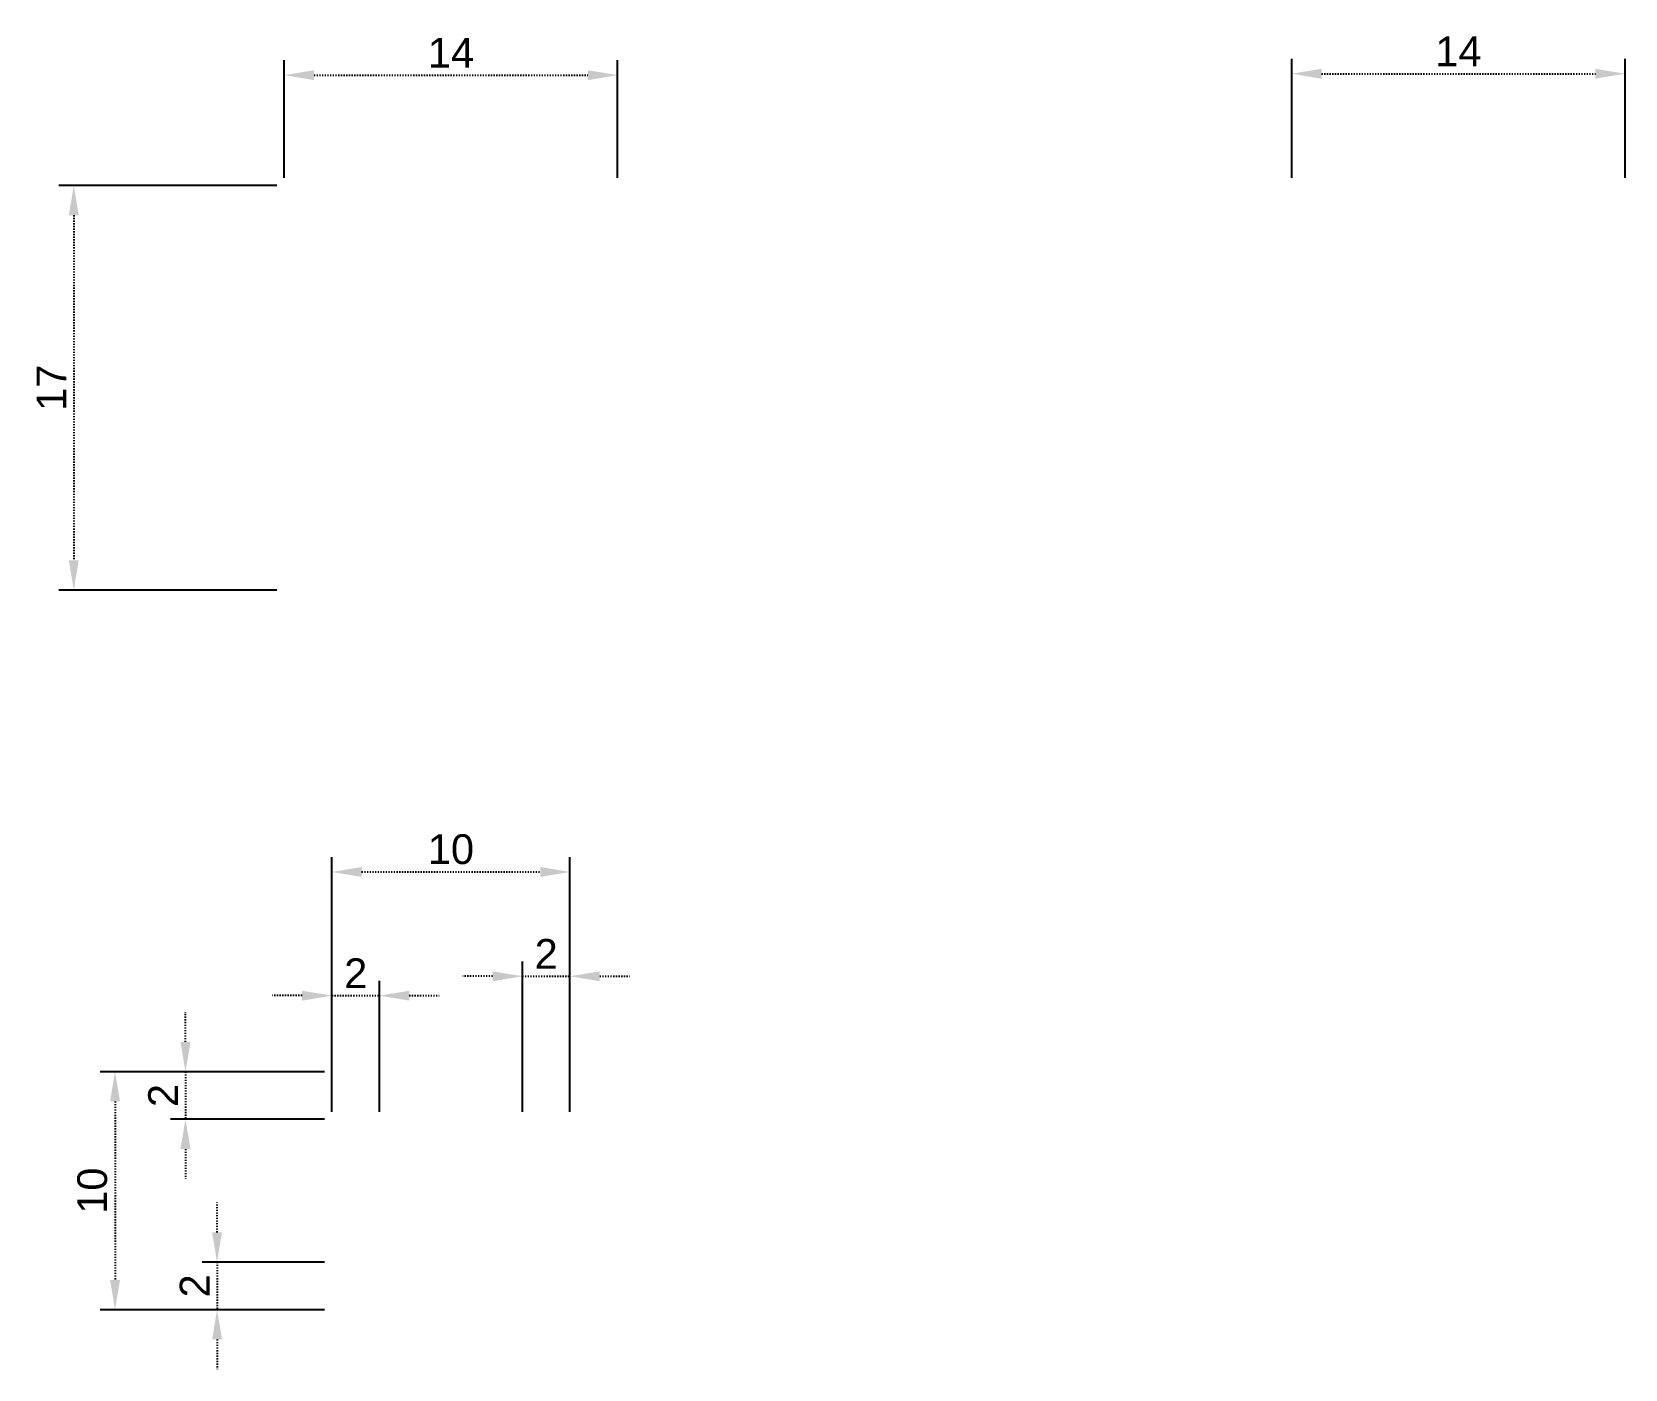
# Paper-space layout '布局1' of a CAD drawing. Header units: millimetres. Extents: x 18 to 152, y 60 to 173.
import ezdxf

# ---------------------------------------------------------------- set-up
doc = ezdxf.new("R2010")
doc.units = ezdxf.units.MM
doc.linetypes.add('ACAD_DYNDIM_LINETYPE', pattern=[0.125, 0, -0.125])
doc.styles.get("Standard").update_dxf_attribs({"font": 'arial.ttf'})
doc.dimstyles.new('ISO-25', dxfattribs={"dimtxt": 2.5, "dimasz": 2.5, "dimexe": 1.25, "dimexo": 0.625, "dimtad": 1, "dimtxsty": 'Standard', "dimcen": 2.5, "dimclrd": 1, "dimclre": 1, "dimclrt": 1, "dimadec": 0, "dimazin": 0, "dimtfac": 1, "dimtmove": 0, "dimatfit": 3, "dimfxl": 1, "dimarcsym": 0})

# ---------------------------------------------------------------- blocks, each defined once
blk = doc.blocks.new('*D11')
at = {"color": 1, "lineweight": -2, "transparency": 16777216}
for p, q in [((39.45, 160.48), (39.45, 170.37)), ((67.45, 160.48), (67.45, 170.37))]:
    blk.add_line(p, q, dxfattribs=at)
at = {"color": 1, "linetype": 'ACAD_DYNDIM_LINETYPE', "lineweight": -2, "transparency": 16777216}
blk.add_line((41.95, 169.12), (64.95, 169.12), dxfattribs=at)
at = {"color": 1, "transparency": 16777216}
for points in [[(41.95, 169.53), (41.95, 168.7), (39.45, 169.12)], [(64.95, 169.53), (64.95, 168.7), (67.45, 169.12)]]:
    blk.add_solid(points, dxfattribs=at)
at = {"layer": 'Defpoints', "color": 0, "transparency": 16777216}
for p in [(67.45, 169.12), (39.45, 159.85), (67.45, 159.85)]:
    blk.add_point(p, dxfattribs=at)
at = {"color": 1, "transparency": 16777216, "insert": (53.45, 171), "char_height": 2.5, "attachment_point": 5}
blk.add_mtext('14', dxfattribs=at)
blk = doc.blocks.new('*D12')
at = {"color": 1, "lineweight": -2, "transparency": 16777216}
for p, q in [((38.82, 159.85), (20.52, 159.85)), ((38.82, 125.85), (20.52, 125.85))]:
    blk.add_line(p, q, dxfattribs=at)
at = {"color": 1, "linetype": 'ACAD_DYNDIM_LINETYPE', "lineweight": -2, "transparency": 16777216}
blk.add_line((21.77, 157.35), (21.77, 128.35), dxfattribs=at)
at = {"color": 1, "transparency": 16777216}
for points in [[(21.35, 157.35), (22.18, 157.35), (21.77, 159.85)], [(21.35, 128.35), (22.18, 128.35), (21.77, 125.85)]]:
    blk.add_solid(points, dxfattribs=at)
at = {"layer": 'Defpoints', "color": 0, "transparency": 16777216}
for p in [(39.45, 159.85), (21.77, 125.85), (39.45, 125.85)]:
    blk.add_point(p, dxfattribs=at)
at = {"color": 1, "transparency": 16777216, "insert": (19.89, 142.85), "char_height": 2.5, "attachment_point": 5, "rotation": 90}
blk.add_mtext('17', dxfattribs=at)
blk = doc.blocks.new('*D13')
at = {"color": 1, "lineweight": -2, "transparency": 16777216}
for p, q in [((124.08, 160.48), (124.08, 170.49)), ((152.08, 160.48), (152.08, 170.49))]:
    blk.add_line(p, q, dxfattribs=at)
at = {"color": 1, "linetype": 'ACAD_DYNDIM_LINETYPE', "lineweight": -2, "transparency": 16777216}
blk.add_line((126.58, 169.24), (149.58, 169.24), dxfattribs=at)
at = {"color": 1, "transparency": 16777216}
for points in [[(126.58, 169.65), (126.58, 168.82), (124.08, 169.24)], [(149.58, 169.65), (149.58, 168.82), (152.08, 169.24)]]:
    blk.add_solid(points, dxfattribs=at)
at = {"layer": 'Defpoints', "color": 0, "transparency": 16777216}
for p in [(152.08, 169.24), (124.08, 159.85), (152.08, 159.85)]:
    blk.add_point(p, dxfattribs=at)
at = {"color": 1, "transparency": 16777216, "insert": (138.08, 171.12), "char_height": 2.5, "attachment_point": 5}
blk.add_mtext('14', dxfattribs=at)
blk = doc.blocks.new('*D14')
at = {"color": 1, "lineweight": -2, "transparency": 16777216}
for p, q in [((43.45, 86.01), (43.45, 103.41)), ((63.45, 86.01), (63.45, 103.41))]:
    blk.add_line(p, q, dxfattribs=at)
at = {"color": 1, "linetype": 'ACAD_DYNDIM_LINETYPE', "lineweight": -2, "transparency": 16777216}
blk.add_line((45.95, 102.16), (60.95, 102.16), dxfattribs=at)
at = {"color": 1, "transparency": 16777216}
for points in [[(45.95, 102.58), (45.95, 101.75), (43.45, 102.16)], [(60.95, 102.58), (60.95, 101.75), (63.45, 102.16)]]:
    blk.add_solid(points, dxfattribs=at)
at = {"layer": 'Defpoints', "color": 0, "transparency": 16777216}
for p in [(63.45, 102.16), (43.45, 85.38), (63.45, 85.38)]:
    blk.add_point(p, dxfattribs=at)
at = {"color": 1, "transparency": 16777216, "insert": (53.45, 104.06), "char_height": 2.5, "attachment_point": 5}
blk.add_mtext('10', dxfattribs=at)
blk = doc.blocks.new('*D15')
at = {"color": 1, "lineweight": -2, "transparency": 16777216}
for p, q in [((42.82, 85.38), (23.98, 85.38)), ((42.82, 65.38), (23.98, 65.38))]:
    blk.add_line(p, q, dxfattribs=at)
at = {"color": 1, "linetype": 'ACAD_DYNDIM_LINETYPE', "lineweight": -2, "transparency": 16777216}
blk.add_line((25.23, 82.88), (25.23, 67.88), dxfattribs=at)
at = {"color": 1, "transparency": 16777216}
for points in [[(24.82, 82.88), (25.65, 82.88), (25.23, 85.38)], [(24.82, 67.88), (25.65, 67.88), (25.23, 65.38)]]:
    blk.add_solid(points, dxfattribs=at)
at = {"layer": 'Defpoints', "color": 0, "transparency": 16777216}
for p in [(43.45, 85.38), (25.23, 65.38), (43.45, 65.38)]:
    blk.add_point(p, dxfattribs=at)
at = {"color": 1, "transparency": 16777216, "insert": (23.33, 75.38), "char_height": 2.5, "attachment_point": 5, "rotation": 90}
blk.add_mtext('10', dxfattribs=at)
blk = doc.blocks.new('*D16')
at = {"color": 1, "linetype": 'ACAD_DYNDIM_LINETYPE', "lineweight": -2, "transparency": 16777216}
for p, q in [((33.8, 71.88), (33.8, 74.38)), ((33.8, 69.38), (33.8, 65.38)), ((33.8, 62.88), (33.8, 60.38))]:
    blk.add_line(p, q, dxfattribs=at)
at = {"color": 1, "lineweight": -2, "transparency": 16777216}
for p, q in [((42.82, 69.38), (32.55, 69.38)), ((42.82, 65.38), (32.55, 65.38))]:
    blk.add_line(p, q, dxfattribs=at)
at = {"color": 1, "transparency": 16777216}
for points in [[(33.39, 71.88), (34.22, 71.88), (33.8, 69.38)], [(33.39, 62.88), (34.22, 62.88), (33.8, 65.38)]]:
    blk.add_solid(points, dxfattribs=at)
at = {"layer": 'Defpoints', "color": 0, "transparency": 16777216}
for p in [(43.45, 69.38), (33.8, 65.38), (43.45, 65.38)]:
    blk.add_point(p, dxfattribs=at)
at = {"color": 1, "transparency": 16777216, "insert": (31.92, 67.38), "char_height": 2.5, "attachment_point": 5, "rotation": 90}
blk.add_mtext('2', dxfattribs=at)
blk = doc.blocks.new('*D17')
at = {"color": 1, "linetype": 'ACAD_DYNDIM_LINETYPE', "lineweight": -2, "transparency": 16777216}
for p, q in [((31.15, 87.88), (31.15, 90.38)), ((31.15, 85.38), (31.15, 81.38)), ((31.15, 78.88), (31.15, 76.38))]:
    blk.add_line(p, q, dxfattribs=at)
at = {"color": 1, "lineweight": -2, "transparency": 16777216}
for p, q in [((42.82, 85.38), (29.9, 85.38)), ((42.82, 81.38), (29.9, 81.38))]:
    blk.add_line(p, q, dxfattribs=at)
at = {"color": 1, "transparency": 16777216}
for points in [[(30.73, 87.88), (31.57, 87.88), (31.15, 85.38)], [(30.73, 78.88), (31.57, 78.88), (31.15, 81.38)]]:
    blk.add_solid(points, dxfattribs=at)
at = {"layer": 'Defpoints', "color": 0, "transparency": 16777216}
for p in [(43.45, 85.38), (31.15, 81.38), (43.45, 81.38)]:
    blk.add_point(p, dxfattribs=at)
at = {"color": 1, "transparency": 16777216, "insert": (29.27, 83.38), "char_height": 2.5, "attachment_point": 5, "rotation": 90}
blk.add_mtext('2', dxfattribs=at)
blk = doc.blocks.new('*D18')
at = {"color": 1, "lineweight": -2, "transparency": 16777216}
for p, q in [((43.45, 82.01), (43.45, 93.02)), ((47.45, 82.01), (47.45, 93.02))]:
    blk.add_line(p, q, dxfattribs=at)
at = {"color": 1, "linetype": 'ACAD_DYNDIM_LINETYPE', "lineweight": -2, "transparency": 16777216}
for p, q in [((40.95, 91.77), (38.45, 91.77)), ((43.45, 91.77), (47.45, 91.77)), ((49.95, 91.77), (52.45, 91.77))]:
    blk.add_line(p, q, dxfattribs=at)
at = {"color": 1, "transparency": 16777216}
for points in [[(40.95, 92.18), (40.95, 91.35), (43.45, 91.77)], [(49.95, 92.18), (49.95, 91.35), (47.45, 91.77)]]:
    blk.add_solid(points, dxfattribs=at)
at = {"layer": 'Defpoints', "color": 0, "transparency": 16777216}
for p in [(47.45, 91.77), (43.45, 81.38), (47.45, 81.38)]:
    blk.add_point(p, dxfattribs=at)
at = {"color": 1, "transparency": 16777216, "insert": (45.45, 93.65), "char_height": 2.5, "attachment_point": 5}
blk.add_mtext('2', dxfattribs=at)
blk = doc.blocks.new('*D19')
at = {"color": 1, "lineweight": -2, "transparency": 16777216}
for p, q in [((59.45, 82.01), (59.45, 94.65)), ((63.45, 82.01), (63.45, 94.65))]:
    blk.add_line(p, q, dxfattribs=at)
at = {"color": 1, "linetype": 'ACAD_DYNDIM_LINETYPE', "lineweight": -2, "transparency": 16777216}
for p, q in [((56.95, 93.4), (54.45, 93.4)), ((59.45, 93.4), (63.45, 93.4)), ((65.95, 93.4), (68.45, 93.4))]:
    blk.add_line(p, q, dxfattribs=at)
at = {"color": 1, "transparency": 16777216}
for points in [[(56.95, 93.81), (56.95, 92.98), (59.45, 93.4)], [(65.95, 93.81), (65.95, 92.98), (63.45, 93.4)]]:
    blk.add_solid(points, dxfattribs=at)
at = {"layer": 'Defpoints', "color": 0, "transparency": 16777216}
for p in [(63.45, 93.4), (59.45, 81.38), (63.45, 81.38)]:
    blk.add_point(p, dxfattribs=at)
at = {"color": 1, "transparency": 16777216, "insert": (61.45, 95.28), "char_height": 2.5, "attachment_point": 5}
blk.add_mtext('2', dxfattribs=at)

psp = doc.layouts.new('布局1')

# ---------------------------------------------------------------- dimensions: what is measured, and where the dimension line sits
for base, p1, p2, picture, middle in [((152.082, 169.235), (124.082, 159.853), (152.082, 159.853), '*D13', (138.082, 171.116)), ((67.449, 169.118), (39.449, 159.853), (67.449, 159.853), '*D11', (53.449, 170.998)), ((63.449, 102.163), (43.449, 85.384), (63.449, 85.384), '*D14', (53.449, 104.065)), ((63.449, 93.397), (59.449, 81.384), (63.449, 81.384), '*D19', (61.449, 95.277)), ((47.449, 91.766), (43.449, 81.384), (47.449, 81.384), '*D18', (45.449, 93.646))]:
    dim = psp.add_linear_dim(base=base, p1=p1, p2=p2, dimstyle='ISO-25', override={"dimlfac": -0.5})
    dim.commit()
    dim.dimension.update_dxf_attribs({"geometry": picture, "text_midpoint": middle})
for base, p1, p2, picture, middle in [((21.767, 125.853), (39.449, 159.853), (39.449, 125.853), '*D12', (19.887, 142.853)), ((31.15, 81.384), (43.449, 85.384), (43.449, 81.384), '*D17', (29.27, 83.384)), ((25.235, 65.384), (43.449, 85.384), (43.449, 65.384), '*D15', (23.333, 75.384)), ((33.802, 65.384), (43.449, 69.384), (43.449, 65.384), '*D16', (31.922, 67.384))]:
    dim = psp.add_linear_dim(base=base, p1=p1, p2=p2, angle=90, dimstyle='ISO-25', override={"dimlfac": -0.5})
    dim.commit()
    dim.dimension.update_dxf_attribs({"geometry": picture, "text_midpoint": middle})

doc.saveas('drawing.dxf')
